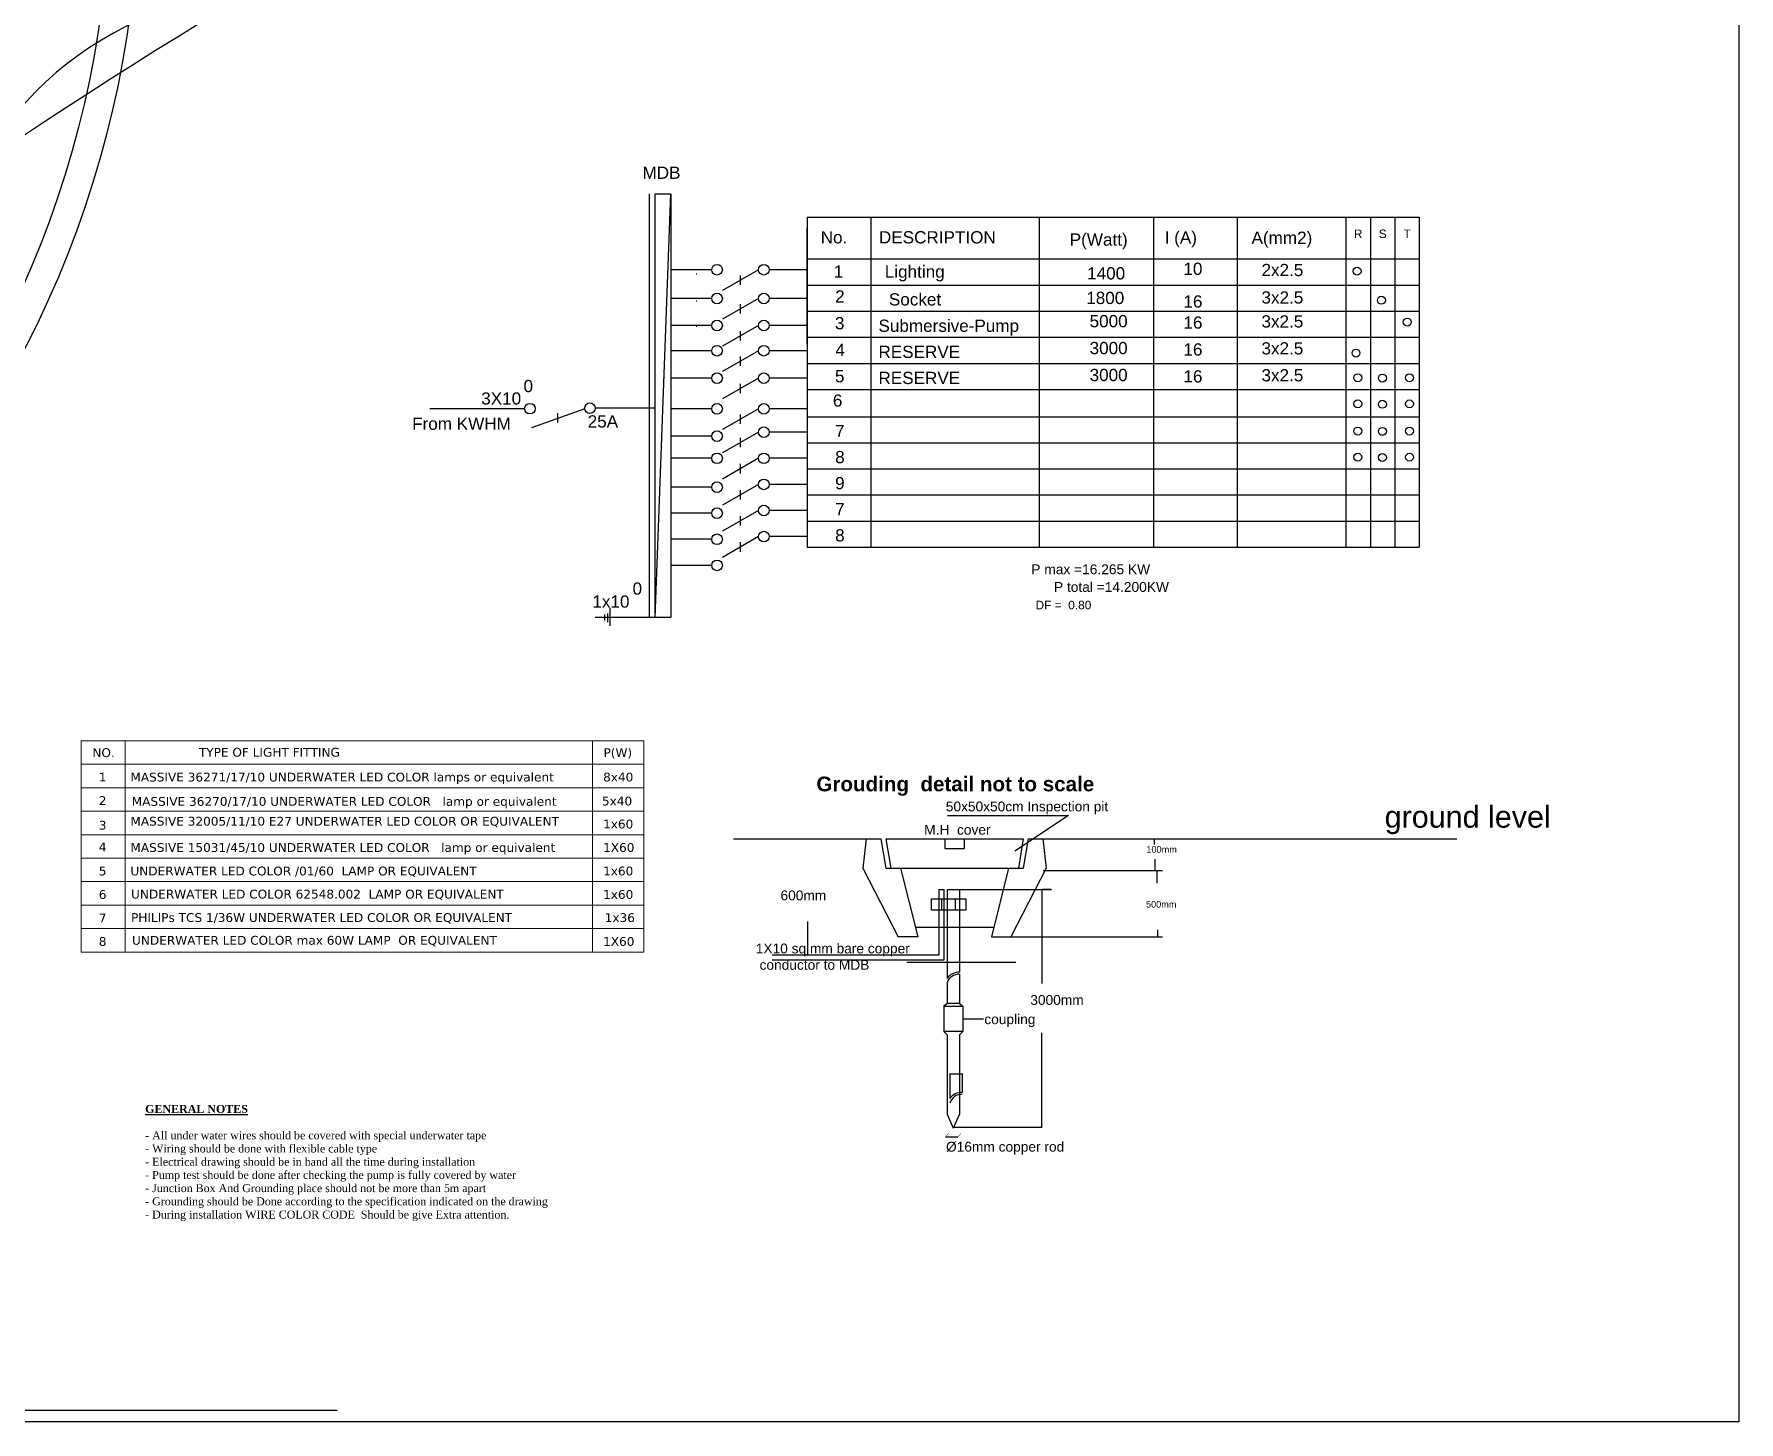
# Model space of a CAD drawing. Header units: millimetres. Extents: x -73920 to 111210, y -48963 to 87920.
# Drawn here: x -58591 to -47830, y 47069 to 55830 of the extents above; entities that cross this region are included whole.
import ezdxf

# ---------------------------------------------------------------- set-up
doc = ezdxf.new("R2010")
doc.units = ezdxf.units.MM
doc.header["$LTSCALE"] = 100
doc.header["$MEASUREMENT"] = 0
doc.linetypes.add('DOT2', pattern=[0.125, 0, -0.125])
for name, color, linetype in [('A3-DIM-INT', 3, 'Continuous'), ('ELEWIRING', 6, 'Continuous'), ('LANDSCAPE', 41, 'Continuous'), ('offset', 7, 'Continuous'), ('water', 150, 'DOT2'), ('WIRE1', 2, 'Continuous')]:
    doc.layers.add(name, color=color, linetype=linetype)
doc.layers.add('EL_LIG', color=1, linetype='Continuous', lineweight=70)
doc.styles.add('BOLDTEXT4', font='times.ttf')
doc.styles.add('FITTING', font='verdana.ttf')
doc.styles.add('STYLE1', font='arial.ttf', dxfattribs={"height": 0.3})

# ---------------------------------------------------------------- blocks, each defined once
blk = doc.blocks.new('_ArchTick')
at = {"color": 0, "const_width": 0.15}
blk.add_lwpolyline([(-0.5, -0.5), (0.5, 0.5)], dxfattribs=at)

msp = doc.modelspace()

# ---------------------------------------------------------------- linework, layer by layer
at = {"layer": 'A3-DIM-INT', "color": 3, "linetype": 'Continuous'}
for p, q in [((-54705.91838861, 52146.69120526), (-54705.91838861, 54822.27381492)), ((-54670.32912634, 52146.69120526), (-54670.32912634, 54822.27381492)), ((-54670.32912634, 54822.27381492), (-54571.39184708, 54822.27381492)), ((-54670.32912634, 52146.69120526), (-54571.39184708, 54822.27381492)), ((-54571.39184708, 54822.27381492), (-54571.39184708, 52146.69120526)), ((-53712.38518606, 54674.64789892), (-49848.14366303, 54674.64789892)), ((-53712.38518606, 54674.64789892), (-53712.38518606, 52591.26273943)), ((-53310.28890691, 54674.64789892), (-53310.28890691, 52591.26273943)), ((-52247.32910235, 54674.64789892), (-52247.32910235, 52591.26273943)), ((-51526.1075027, 54674.64789892), (-51526.1075027, 52591.26273943)), ((-50996.75441142, 54674.64789892), (-50996.75441142, 52591.26273943)), ((-50311.21496909, 54674.64789892), (-50311.21496909, 52591.26273943)), ((-50311.21496909, 54674.64789892), (-50311.21496909, 52978.26545927)), ((-50156.85786707, 54674.64789892), (-50156.85786706, 52591.26273943)), ((-50002.50076505, 54674.64789892), (-50002.50076504, 52591.26273943)), ((-49848.14366303, 54674.64789892), (-49848.14366302, 52591.26273943)), ((-49848.14366303, 54674.64789892), (-49848.14366302, 52591.26273943)), ((-53712.38518606, 53873.88949543), (-53712.38518606, 54604.219374)), ((-54313.94637196, 54342.36828149), (-54571.39184708, 54342.36828149)), ((-54018.27827106, 54342.36828149), (-54245.27812788, 54211.30985195)), ((-53806.68165434, 54342.36828149), (-53951.17578486, 54342.36828149)), ((-53712.38518606, 54342.36828149), (-53806.68165434, 54342.36828149)), ((-53712.38518606, 54410.44886508), (-49848.14366303, 54410.44886508)), ((-54406.96814136, 54313.51017467), (-54411.95971138, 54313.51017467)), ((-54131.77820079, 54247.01711831), (-54131.77820079, 54306.66101513)), ((-53712.38518606, 54245.31669209), (-49848.14366302, 54245.31669209)), ((-54313.94637196, 54160.57327004), (-54571.39184708, 54160.57327004)), ((-54406.96814136, 54143.06514022), (-54411.95971138, 54143.06514022)), ((-54018.27827106, 54160.57327004), (-54245.27812788, 54029.5148405)), ((-53806.68165434, 54160.57327004), (-53951.17578486, 54160.57327004)), ((-53712.38518606, 54160.57327004), (-53806.68165434, 54160.57327004)), ((-54131.77820079, 54065.22210686), (-54131.77820079, 54124.86600368)), ((-53712.38518606, 54080.60708489), (-49848.14366302, 54080.60708489)), ((-54313.94637196, 53990.12823297), (-54571.39184708, 53990.12823297)), ((-54406.96814136, 53983.96999108), (-54411.95971138, 53983.96999108)), ((-54018.27827106, 53990.12823297), (-54245.27812788, 53859.06980342)), ((-54131.77820079, 53894.77706978), (-54131.77820079, 53954.4209666)), ((-53806.68165434, 53990.12823297), (-53951.17578486, 53990.12823297)), ((-53712.38518606, 53990.12823297), (-53806.68165434, 53990.12823297)), ((-53712.38518606, 53915.89747769), (-49848.14366302, 53915.89747769)), ((-54318.93794198, 53831.03308383), (-54571.39184708, 53831.03308383)), ((-54018.27827106, 53831.03308383), (-54245.27812788, 53699.97465429)), ((-53806.68165434, 53831.03308383), (-53951.17578486, 53831.03308383)), ((-53712.38518606, 53831.03308383), (-53806.68165434, 53831.03308383)), ((-54131.77820079, 53735.68192065), (-54131.77820079, 53795.32581747)), ((-53712.38518606, 53751.18787312), (-49848.14366302, 53751.18787312)), ((-54670.32912634, 53586.96122594), (-54670.32912634, 53596.63695183)), ((-54318.93794198, 53658.03801511), (-54571.39184708, 53658.03801511)), ((-54571.39184708, 53596.63695183), (-54571.39184708, 53586.96122594)), ((-54018.27827106, 53658.03801511), (-54245.27812788, 53526.97958557)), ((-54131.77820079, 53562.68685193), (-54131.77820079, 53622.33074875)), ((-53806.68165434, 53658.03801511), (-53951.17578486, 53658.03801511)), ((-53712.38518606, 53658.03801511), (-53806.68165434, 53658.03801511)), ((-53712.38518606, 53586.47826592), (-49848.14366302, 53586.47826592)), ((-55494.72240916, 53465.43912275), (-56093.26980581, 53465.43912275)), ((-55114.59803451, 53465.43912275), (-55452.29526103, 53344.07860756)), ((-55285.29770335, 53378.41004214), (-55285.29770335, 53438.05393896)), ((-54670.32912634, 53469.03399529), (-55049.34682521, 53469.03399529)), ((-54318.93794198, 53464.69050941), (-54571.39184708, 53464.69050941)), ((-54018.27827106, 53464.69050941), (-54245.27812788, 53333.63207987)), ((-54131.77820079, 53369.33934623), (-54131.77820079, 53428.98324305)), ((-53806.68165434, 53464.69050941), (-53951.17578486, 53464.69050941)), ((-53712.38518606, 53464.69050941), (-53806.68165434, 53464.69050941)), ((-53712.38518606, 53414.81077018), (-49848.14366302, 53414.81077018)), ((-53712.38518606, 53414.81077018), (-49848.14366302, 53414.81077018)), ((-54318.93794198, 53291.69543808), (-54571.39184708, 53291.69543808)), ((-54018.27827106, 53316.74384679), (-54245.27812788, 53185.68541725)), ((-54131.77820079, 53221.39268361), (-54131.77820079, 53281.03658043)), ((-53806.68165434, 53316.74384679), (-53951.17578486, 53316.74384679)), ((-53712.38518606, 53316.74384679), (-53806.68165434, 53316.74384679)), ((-53712.38518606, 53250.1011656), (-49848.14366302, 53250.1011656)), ((-54313.94637196, 53152.03424221), (-54571.39184708, 53152.03424221)), ((-54018.27827106, 53152.03424221), (-54245.27812788, 53020.97581267)), ((-54131.77820079, 53056.68307903), (-54131.77820079, 53116.32697585)), ((-53806.68165434, 53152.03424221), (-53951.17578486, 53152.03424221)), ((-53712.38518606, 53152.03424221), (-53806.68165434, 53152.03424221)), ((-53712.38518606, 53085.3915584), (-49848.14366302, 53085.3915584)), ((-54313.94637196, 52970.23923077), (-54571.39184708, 52970.23923077)), ((-54018.27827106, 52987.32463502), (-54245.27812788, 52856.26620547)), ((-54131.77820079, 52891.97347184), (-54131.77820079, 52951.61736866)), ((-53806.68165434, 52987.32463502), (-53951.17578486, 52987.32463502)), ((-53712.38518606, 52987.32463502), (-53806.68165434, 52987.32463502)), ((-53712.38518606, 52920.6819512), (-49848.14366302, 52920.6819512)), ((-54313.94637196, 52805.52962357), (-54571.39184708, 52805.52962357)), ((-54018.27827106, 52822.61503044), (-54245.27812788, 52691.5566009)), ((-54131.77820079, 52727.26386726), (-54131.77820079, 52786.90776408)), ((-53806.68165434, 52822.61503044), (-53951.17578486, 52822.61503044)), ((-53712.38518606, 52822.61503044), (-53806.68165434, 52822.61503044)), ((-53712.38518606, 52755.97234662), (-49848.14366302, 52755.97234662)), ((-54313.94637196, 52640.82001899), (-54571.39184708, 52640.82001899)), ((-54018.27827106, 52657.90542586), (-54245.27812788, 52526.84699632)), ((-54131.77820079, 52562.55426268), (-54131.77820079, 52622.1981595)), ((-53806.68165434, 52657.90542586), (-53951.17578486, 52657.90542586)), ((-53712.38518606, 52657.90542586), (-53806.68165434, 52657.90542586)), ((-53712.38518606, 52591.26273943), (-49848.14366302, 52591.26273943)), ((-54313.94637196, 52476.11041441), (-54571.39184708, 52476.11041441)), ((-54956.59720309, 52205.17223612), (-54956.59720309, 52094.47068073)), ((-54571.39184708, 52146.69120526), (-55050.3858826, 52146.69120526)), ((-54990.68106244, 52165.09607299), (-54990.68106244, 52128.55449818)), ((-54971.15382383, 52171.70432354), (-54971.15382383, 52118.71779522))]:
    msp.add_line(p, q, dxfattribs=at)
for centre, radius in [((-54280.39512754, 54342.36828149), 33.55124316), ((-53984.72702667, 54342.36828149), 33.55124316), ((-50240.49686997, 54333.45363232), 24.96947034), ((-54280.39512754, 54160.57327004), 33.55124316), ((-53984.72702667, 54160.57327004), 33.55124316), ((-50086.72172507, 54149.87758025), 24.96947034), ((-54280.39512754, 53990.12823297), 33.55124316), ((-53984.72702667, 53990.12823297), 33.55124316), ((-49923.65188354, 54011.9013395), 24.96947034), ((-54280.39512754, 53831.03308383), 33.55124316), ((-53984.72702667, 53831.03308383), 33.55124316), ((-50247.30966742, 53816.48197357), 24.96947034), ((-54280.39512754, 53658.03801511), 33.55124316), ((-53984.72702667, 53658.03801511), 33.55124316), ((-50235.99686998, 53660.49994441), 24.96947034), ((-50080.74686998, 53658.24994441), 24.96947034), ((-49909.74686998, 53660.49994441), 24.96947034), ((-55461.17116736, 53465.43912275), 33.55124316), ((-55082.89784697, 53468.91224815), 33.55124316), ((-54280.39512754, 53464.69050941), 33.55124316), ((-53984.72702667, 53464.69050941), 33.55124316), ((-50235.99686998, 53495.79033722), 24.96947034), ((-50080.74686998, 53493.54033722), 24.96947034), ((-49909.74686998, 53495.79033722), 24.96947034), ((-54280.39512754, 53291.69543808), 33.55124316), ((-53984.72702667, 53316.74384679), 33.55124316), ((-50235.99686997, 53324.12284147), 24.96947034), ((-50080.74686997, 53321.87284147), 24.96947034), ((-49909.74686997, 53324.12284147), 24.96947034), ((-54280.39512754, 53152.03424221), 33.55124316), ((-53984.72702667, 53152.03424221), 33.55124316), ((-50235.99686998, 53159.4132369), 24.96947034), ((-50080.74686998, 53157.1632369), 24.96947034), ((-49909.74686998, 53159.4132369), 24.96947034), ((-54280.39512754, 52970.23923077), 33.55124316), ((-53984.72702667, 52987.32463502), 33.55124316), ((-54280.39512754, 52805.52962357), 33.55124316), ((-53984.72702667, 52822.61503044), 33.55124316), ((-54280.39512754, 52640.82001899), 33.55124316), ((-53984.72702667, 52657.90542586), 33.55124316), ((-54280.39512754, 52476.11041441), 33.55124316)]:
    msp.add_circle(centre, radius, dxfattribs=at)
at = {"layer": 'EL_LIG', "lineweight": 5}
for p, q in [((-58293.3920002, 50034.89402491), (-58293.3920002, 51369.03765391)), ((-58293.3920002, 51369.03765391), (-54742.11889161, 51369.03765391)), ((-58015.44541082, 50034.89402491), (-58015.44541082, 51369.03765391)), ((-55066.49008924, 51369.03765391), (-55066.49008924, 50034.89402491)), ((-54742.11889161, 51369.03765391), (-54742.11889161, 50034.89402491)), ((-58293.3920002, 51220.79947291), (-54742.11889161, 51220.79947291)), ((-58293.3920002, 51072.56129191), (-54742.11889161, 51072.56129191)), ((-58293.3920002, 50924.32311091), (-54742.11889161, 50924.32311091)), ((-58293.3920002, 50776.08492991), (-54742.11889161, 50776.08492991)), ((-58293.3920002, 50627.84674891), (-54742.11889161, 50627.84674891)), ((-58293.3920002, 50479.60856791), (-54742.11889161, 50479.60856791)), ((-58293.3920002, 50331.37038691), (-54742.11889161, 50331.37038691)), ((-58293.3920002, 50183.13220591), (-54742.11889161, 50183.13220591)), ((-58293.3920002, 50034.89402491), (-54742.11889161, 50034.89402491))]:
    msp.add_line(p, q, dxfattribs=at)
at = {"layer": 'ELEWIRING', "ltscale": 0.5}
for p, q in [((-54176.27183647, 50750.25717887, 2844.96308436), (-53246.44670036, 50750.25717887, 2844.96308436)), ((-53339.4292139, 50750.25717887, 2844.96308436), (-53361.12513366, 50564.29215166, 2844.96308436)), ((-53246.44670036, 50750.25717887, 2844.96308436), (-53215.45252912, 50564.29215166, 2844.96308436)), ((-53215.45252912, 50750.25717887, 2844.96308436), (-53184.45835788, 50564.29215166, 2844.96308436)), ((-53215.45252912, 50750.25717887, 2844.96308436), (-52347.6157353, 50750.25717887, 2844.96308436)), ((-52843.5224746, 50750.25717887, 2844.96308436), (-52843.5224746, 50688.26883648, 2844.96308436)), ((-52843.5224746, 50688.26883648, 2844.96308436), (-52719.54578982, 50688.26883648, 2844.96308436)), ((-52719.54578982, 50750.25717887, 2844.96308436), (-52719.54578982, 50688.26883648, 2844.96308436)), ((-52347.6157353, 50750.25717887, 2844.96308436), (-52378.60990654, 50564.29215166, 2844.96308436)), ((-52316.62156406, 50750.25717887, 2844.96308436), (-52347.6157353, 50564.29215166, 2844.96308436)), ((-52316.62156406, 50750.25717887, 2844.96308436), (-49610.47087204, 50750.25717887, 2844.96308436)), ((-52223.63905034, 50750.25717887, 2844.96308436), (-52201.94313076, 50564.29215166, 2844.96308436)), ((-53361.12513366, 50564.29215166, 2844.96308436), (-53137.96710102, 50130.3737548, 2844.96308436)), ((-53215.45252912, 50564.29215166, 2844.96308436), (-52347.6157353, 50564.29215166, 2844.96308436)), ((-53122.47001558, 50564.29215166, 2844.96308436), (-53013.99041624, 50130.3737548, 2844.96308436)), ((-52440.59824884, 50564.29215166, 2844.96308436), (-52549.07784818, 50130.3737548, 2844.96308436)), ((-52201.94313076, 50564.29215166, 2844.96308436), (-52425.1011634, 50130.3737548, 2844.96308436)), ((-52880.71548016, 50431.14977929, 2844.96308436), (-52880.71548016, 50015.27580327, 2844.96308436)), ((-52880.71548016, 50431.14977929, 2844.96308436), (-52849.72130892, 50431.14977929, 2844.96308436)), ((-52862.9640495, 50370.59457869, 2844.96308436), (-52862.9640495, 50297.63854657, 2844.96308436)), ((-52849.72130892, 50431.14977929, 2844.96308436), (-52849.72130892, 49984.28163203, 2844.96308436)), ((-52828.02538898, 50431.14977929, 2844.96308436), (-52750.53996106, 50431.14977929, 2844.96308436)), ((-52828.02538898, 50431.14977929, 2844.96308436), (-52828.02538898, 49868.82725788, 2844.96308436)), ((-52788.50782073, 50431.14977929, 2844.96308436), (-52168.78357701, 50431.14977929, 2844.96308436)), ((-52776.67806305, 50370.74913226, 2844.96308436), (-52776.67806305, 50300.00383806, 2844.96308436)), ((-52750.53996106, 50431.72599505, 2844.96308436), (-52750.53996106, 49907.75001135, 2844.96308436)), ((-53029.48750186, 50192.36209719, 2844.96308436), (-52533.58076256, 50192.36209719, 2844.96308436)), ((-53013.99041624, 50130.3737548, 2844.96308436), (-53137.96710102, 50130.3737548, 2844.96308436)), ((-52549.07784818, 50130.3737548, 2844.96308436), (-52425.1011634, 50130.3737548, 2844.96308436)), ((-52880.71548016, 50015.27580327, 2844.96308436), (-53932.7075284, 50015.27580327, 2844.96308436)), ((-52849.72130892, 49984.28163203, 2844.96308436), (-53932.7075284, 49984.28163203, 2844.96308436)), ((-52828.02538898, 49840.98552239, 2844.96308436), (-52828.02538898, 49711.49356188, 2844.96308436)), ((-52750.53996106, 49895.34364664, 2844.96308436), (-52750.53996106, 49711.54766509, 2844.96308436)), ((-52850.88722931, 49693.21797465, 2844.96308436), (-52826.21305523, 49712.94232825, 2844.96308436)), ((-52850.88722931, 49693.21797465, 2844.96308436), (-52727.51657845, 49693.21797465, 2844.96308436)), ((-52849.72130892, 49693.21797465, 2844.96308436), (-52849.72130892, 49535.42301648, 2844.96308436)), ((-52826.21305523, 49712.94232825, 2844.96308436), (-52752.19075271, 49712.94232825, 2844.96308436)), ((-52752.19075271, 49712.94232825, 2844.96308436), (-52728.84404112, 49693.21797465, 2844.96308436)), ((-52728.84404112, 49693.21797465, 2844.96308436), (-52728.84404112, 49535.42301648, 2844.96308436)), ((-52728.84404112, 49614.32049556, 2844.96308436), (-52598.97910862, 49614.32049556, 2844.96308436)), ((-52850.88722931, 49535.42301648, 2844.96308436), (-52826.21305523, 49510.76757448, 2844.96308436)), ((-52850.88722931, 49535.42301648, 2844.96308436), (-52727.51657845, 49535.42301648, 2844.96308436)), ((-52828.02538898, 49512.57853247, 2844.96308436), (-52828.02538898, 49010.91183556, 2844.96308436)), ((-52727.51657845, 49535.42301648, 2844.96308436), (-52752.19075271, 49510.76757448, 2844.96308436)), ((-52750.53996106, 49512.41711293, 2844.96308436), (-52750.53996106, 49010.91183556, 2844.96308436)), ((-52810.92392646, 49267.84068043, 2844.96308436), (-52810.92392646, 49110.09291823, 2844.96308436)), ((-52809.11159271, 49266.02972244, 2844.96308436), (-52735.08929019, 49266.02972244, 2844.96308436)), ((-52733.43849854, 49267.6792609, 2844.96308436), (-52733.43849854, 49149.0156717, 2844.96308436)), ((-52828.02538898, 49010.91183556, 2844.96308436), (-52789.28267484, 48923.96727839, 2844.96308436)), ((-52750.53996106, 49010.91183556, 2844.96308436), (-52789.28267484, 48923.96727839, 2844.96308436))]:
    msp.add_line(p, q, dxfattribs=at)
at = {"layer": 'ELEWIRING', "ltscale": 0.5, "elevation": 2844.96308436}
msp.add_lwpolyline([(-52927.08696909, 50370.74913226), (-52710.26567598, 50370.74913226), (-52710.26567598, 50300.00383806), (-52927.08696909, 50300.00383806)], close=True, dxfattribs=at)
at = {"layer": 'ELEWIRING', "ltscale": 0.5}
for centre, radius, end in [((-52753.68297773, 49817.41857701, 2844.96308436), 90.3860973, 145.3356707373), ((-52753.68297773, 49817.41857701, 2844.96308436), 77.98842881, 162.411104113), ((-52736.58151521, 49058.68423736, 2844.96308436), 90.3860973, 145.3356707373), ((-52736.58151521, 49058.68423736, 2844.96308436), 77.98842881, 162.411104113)]:
    msp.add_arc(centre, radius, 87.6902936318, end, dxfattribs=at)
at = {"layer": 'LANDSCAPE', "color": 7}
for centre, radius in [((-64427.26779039, 56819.6290355), 6497.92754515), ((-64427.26788635, 56821.42599239), 6316.20420353)]:
    msp.add_circle(centre, radius, dxfattribs=at)
at = {"layer": 'offset'}
for p, q in [((-52826.42101208, 50898.16109898, 2844.96308436), (-52061.32478002, 50898.16109898, 2844.96308436)), ((-52061.32478002, 50898.16109898, 2844.96308436), (-52400.87755898, 50671.14911137, 2844.96308436)), ((-53082.03997677, 49970.8435619, 2844.96308436), (-52395.12158833, 49970.8435619, 2844.96308436))]:
    msp.add_line(p, q, dxfattribs=at)
at = {"layer": 'water', "color": 0, "linetype": 'ByBlock', "lineweight": 25}
msp.add_lwpolyline([(-73920.47087204, 65049.20147692), (-47830.47087204, 65049.20147692), (-47830.47087204, 47069.20147692), (-73920.47087204, 47069.20147692)], close=True, dxfattribs=at)
at = {"layer": 'water', "color": 1, "linetype": 'ByBlock', "lineweight": 25}
msp.add_arc((-39783.74263492, 26809.5201265), 34081.87968484, 118.029813704747, 135.976471543336, dxfattribs=at)
at = {"layer": 'water', "color": 6, "linetype": 'ByBlock', "lineweight": 25}
msp.add_arc((-57070.01917972, 53971.01993213), 2125.62300272, 99.21650860268, 176.00255129543, dxfattribs=at)
at = {"layer": 'WIRE1', "color": 8, "linetype": 'Continuous', "ltscale": 100}
for p, q in [((-51521.52574418, 50750.25717887, 2844.96308436), (-51521.52574418, 50714.47630389, 2844.96308436)), ((-51517.82715742, 50620.75162236, 2844.96308436), (-51517.82715742, 50550.44756722, 2844.96308436)), ((-52221.72696445, 50550.44756722, 2844.96308436), (-51468.54429329, 50550.44756722, 2844.96308436)), ((-51505.3248773, 50550.44756722, 2844.96308436), (-51505.3248773, 50470.2288058, 2844.96308436)), ((-52170.65614143, 50431.14977929, 2844.96308436), (-52230.22207895, 50431.14977929, 2844.96308436)), ((-52229.29225391, 50430.21995416, 2844.96308436), (-52229.29225391, 49835.89541357, 2844.96308436)), ((-53707.53567215, 50016.2056284, 2844.96308436), (-53707.53567215, 50227.33072249, 2844.96308436)), ((-51499.69584293, 50176.36235676, 2844.96308436), (-51499.69584293, 50130.3737548, 2844.96308436)), ((-52424.77830739, 50130.3737548, 2844.96308436), (-51468.54429329, 50130.3737548, 2844.96308436)), ((-53637.6705816, 50015.27580327, 2844.96308436), (-53708.46549737, 50015.27580327, 2844.96308436)), ((-52229.29225391, 48930.69933576, 2844.96308436), (-52229.29225391, 49525.02387635, 2844.96308436)), ((-52838.35677945, 48869.43614733, 2844.96308436), (-52760.87135135, 48869.43614733, 2844.96308436)), ((-52790.77045413, 48929.76951063, 2844.96308436), (-52228.36242887, 48929.76951063, 2844.96308436)), ((-59150.61395075, 47144.12926744, 1896.64205624), (-56678.55412395, 47144.12926744, 1896.64205624))]:
    msp.add_line(p, q, dxfattribs=at)
for points in [[(-51521.62905813, 50767.09300547, 2844.96308436), (-51521.42243035, 50767.09300547, 2844.96308436), (-51521.52574418, 50767.71288889, 2844.96308436)], [(-51517.93047137, 50620.75162236, 2844.96308436), (-51517.72384359, 50620.75162236, 2844.96308436), (-51517.82715742, 50621.37150578, 2844.96308436)], [(-51505.42819125, 50506.00968078, 2844.96308436), (-51505.22156346, 50506.00968078, 2844.96308436), (-51505.3248773, 50506.6295642, 2844.96308436)], [(-52229.44722484, 50430.21995416, 2844.96308436), (-52229.13728298, 50430.21995416, 2844.96308436), (-52229.29225391, 50431.14977929, 2844.96308436)], [(-51499.79915689, 50176.36235676, 2844.96308436), (-51499.5925291, 50176.36235676, 2844.96308436), (-51499.69584293, 50176.98224018, 2844.96308436)], [(-53707.6906429, 50016.2056284, 2844.96308436), (-53707.3807014, 50016.2056284, 2844.96308436), (-53707.53567215, 50015.27580327, 2844.96308436)]]:
    msp.add_solid(points, dxfattribs=at)

# ---------------------------------------------------------------- block references
at = {"color": 8, "linetype": 'ByBlock', "xscale": 20.66278076654999, "yscale": 20.6627807664976, "zscale": 20.66278080363213, "rotation": 180}
msp.add_blockref('_ArchTick', (-52828.02538898, 48879.76753771, 2844.96308436), dxfattribs=at)
at = {"color": 8, "linetype": 'ByBlock', "xscale": 20.66278076654999, "yscale": 20.6627807664976, "zscale": 20.66278080363213}
msp.add_blockref('_ArchTick', (-52750.53996106, 48879.76753771, 2844.96308436), dxfattribs=at)

# ---------------------------------------------------------------- texts
at = {"layer": 'A3-DIM-INT', "color": 3, "linetype": 'Continuous', "style": 'STYLE1'}
for s, height, p in [('MDB', 77.233642491, (-54750.79140231, 54916.27733571)), ('No.', 77.233642491, (-53626.07517845, 54508.70443629)), ('DESCRIPTION', 77.2336424913, (-53258.3865673, 54508.70443629)), ('P(Watt)', 77.233642491, (-52054.2340098, 54494.27386215)), ('I (A)', 77.233642491, (-51454.95704969, 54507.61052196)), ('A(mm2)', 77.233642491, (-50906.78149378, 54505.74385641)), ('R', 53.63447395, (-50260.78695078, 54542.60167368)), ('S', 53.63447395, (-50103.67301214, 54542.60167368)), ('T', 53.63447395, (-49946.5590735, 54542.60167368)), ('1', 77.23364249, (-53543.42994057, 54292.91870152)), ('Lighting', 77.233642491, (-53221.54814738, 54292.08563203)), ('1400', 77.233642491, (-51944.37894282, 54281.24337834)), ('10', 77.233642491, (-51336.52087311, 54310.0148189)), ('2x2.5', 77.233642491, (-50843.93870912, 54302.2547796)), ('2', 77.23364249, (-53534.84257077, 54135.22332498)), ('Socket', 77.233642491, (-53195.59415522, 54116.65097372)), ('1800', 77.233642491, (-51950.01647208, 54125.98686582)), ('16', 77.233642491, (-51336.52087311, 54103.54949644)), ('3x2.5', 77.233642491, (-50843.93870912, 54128.88979654)), ('3', 77.23364249, (-53536.21233615, 53966.66976651)), ('Submersive-Pump', 77.2336424913, (-53261.41648122, 53950.33017562)), ('5000', 77.233642491, (-51928.71975772, 53979.46955194)), ('16', 77.233642491, (-51336.52087311, 53970.68380554)), ('3x2.5', 77.233642491, (-50843.93870912, 53977.70844825)), ('4', 77.23364249, (-53533.05133972, 53797.9183506)), ('RESERVE', 77.233642491, (-53261.41648122, 53785.62056842)), ('3000', 77.233642491, (-51928.71975772, 53809.46955194)), ('16', 77.233642491, (-51336.52087311, 53800.68380554)), ('3x2.5', 77.233642491, (-50843.93870912, 53807.70844825)), ('5', 77.23364249, (-53536.15914775, 53631.72601878)), ('RESERVE', 77.233642491, (-53261.41648122, 53620.91096123)), ('3000', 77.233642491, (-51928.71975772, 53639.46955194)), ('16', 77.233642491, (-51336.52087311, 53630.68380554)), ('3x2.5', 77.233642491, (-50843.93870912, 53637.70844825)), ('0', 77.23364249, (-55501.71534002, 53569.7110538)), ('3X10', 77.233642491, (-55768.72170042, 53491.20223539, 2.57445475)), ('6', 77.23364249, (-53549.35658002, 53478.29126315)), (' From KWHM', 77.233642491, (-56234.99528194, 53332.00927992)), ('25A', 77.233642491, (-55096.95738682, 53346.54281375, 2.57445475)), ('7', 77.23364249, (-53534.84257077, 53286.04562148)), ('8', 77.23364249, (-53534.84257077, 53121.33601429)), ('9', 77.23364249, (-53534.84257077, 52956.62640709)), ('7', 77.23364249, (-53534.84257077, 52791.91680251)), ('8', 77.23364249, (-53534.84257077, 52627.20719531)), ('P max =16.265 KW', 62.1084672, (-52296.69720425, 52420.37083754)), ('0', 77.23364249, (-54813.6464545, 52291.35283437)), ('P total =14.200KW', 62.1084672, (-52153.93865641, 52308.84294021)), ('1x10', 77.233642491, (-55067.05953373, 52209.26524779, 2922.65705099)), ('DF =  0.80  ', 53.6344739523, (-52269.72762157, 52199.02362898, -0.28246644))]:
    msp.add_text(s, height=height, dxfattribs=at).set_placement(p)
at = {"layer": 'EL_LIG', "lineweight": 5, "style": 'FITTING'}
msp.add_text(' UNDERWATER LED COLOR max 60W LAMP  OR EQUIVALENT  ', height=55.589317875, dxfattribs=at).set_placement((-57997.36848289, 50081.58036773))
at = {"layer": 'EL_LIG', "lineweight": 5, "attachment_point": 1, "style": 'FITTING'}
for s, insert, char_height, width in [('NO.', (-58223.18278463, 51321.81549673), 55.589317875, 178.3005135113), ('TYPE OF LIGHT FITTING', (-57550.92497173, 51324.19350836), 55.589317875, 1115.3648271893), ('P(W)', (-54997.23840796, 51321.81549673), 55.589317875, 178.3005135113), ('1', (-58182.72825747, 51167.64723453), 55.58931787, 1540.5573804435), ('MASSIVE 36271/17/10 UNDERWATER LED COLOR lamps or equivalent', (-57983.12234343, 51167.64723453), 55.589317875, 2904.0288137797), ('8x40', (-54999.57798172, 51167.64723453), 55.589317875, 1345.261492575), ('2', (-58182.72825747, 51019.40905353), 55.58931787, 1540.5573804435), ('MASSIVE 36270/17/10 UNDERWATER LED COLOR   lamp or equivalent', (-57974.75444566, 51014.03994062), 55.589317875, 2879.7064492682), ('5x40', (-55006.80463228, 51016.36908859), 55.589317875, 1345.261492575), ('3', (-58182.72825747, 50863.54249737), 55.58931787, 1540.5573804435), ('MASSIVE 32005/11/10 E27 UNDERWATER LED COLOR OR EQUIVALENT', (-57983.12234343, 50888.82631437), 55.589317875, 2846.0381504991), ('1x60', (-54999.57798172, 50871.17087252), 55.589317875, 1345.261492575), ('4', (-58182.72825747, 50726.38760595), 55.58931787, 1540.5573804435), ('MASSIVE 15031/45/10 UNDERWATER LED COLOR   lamp or equivalent', (-57983.12234343, 50722.93269153), 55.589317875, 2848.6175951353), ('1X60', (-54999.57798172, 50722.93269153), 55.589317875, 1345.261492575), ('UNDERWATER LED COLOR /01/60  LAMP OR EQUIVALENT', (-57983.12234343, 50574.69451052), 55.589317875, 2345.869214325), ('1x60', (-54999.57798172, 50574.69451052), 55.589317875, 1344.5970149287), ('5', (-58182.72825747, 50574.69451053), 55.58931787, 1541.6770824), ('6', (-58182.72825747, 50426.45632953), 55.58931787, 1541.6770824), ('UNDERWATER LED COLOR 62548.002  LAMP OR EQUIVALENT', (-57979.18399596, 50428.86190571), 55.589317875, 2738.5665462308), ('1x60', (-54999.57798172, 50426.45632952), 55.589317875, 1344.5970149287), ('7', (-58182.72825747, 50278.21814853), 55.58931787, 1541.6770824), ('PHILIPs TCS 1/36W UNDERWATER LED COLOR OR EQUIVALENT', (-57979.30620017, 50280.79205031), 55.589317875, 2750.3250186878), ('1x36', (-54989.35221019, 50280.33993816), 55.589317875, 2750.3250186878), ('8', (-58182.72825748, 50129.97996753), 55.58931787, 1540.5573804435), ('1X60', (-54999.57798172, 50129.97996753), 55.589317875, 1345.261492575)]:
    msp.add_mtext(s, dxfattribs=dict(at, insert=insert, char_height=char_height, width=width))
at = {"layer": 'ELEWIRING', "ltscale": 0.5, "attachment_point": 1}
for s, insert, char_height, width in [('\\fArial|b1|i0|c0|p34;\\C30;Grouding  detail not to scale', (-53653.13239987, 51142.89895102, 2844.96308436), 92.9825136163, 2253.2762466362), ('\\fArial|b0|i0|c0|p34;\\C30;50x50x50cm Inspection pit', (-52836.49326764, 50985.26414437, 2844.96308436), 61.9883424109, 2253.2762466362), ('\\fArial|b0|i0|c0|p34;\\C30;ground level', (-50066.49530939, 50958.13925446, 2844.96308436), 137.7518720242, 5007.2805480804), ('\\fArial|b0|i0|c0|p34;\\C30;M.H  cover', (-52972.79180718, 50838.26966248, 2844.96308436), 61.9883424109, 2253.2762466362), ('{\\fArial|b0|i0|c0|p34;\\C30;100mm}', (-51570.52655877, 50703.93096156, 2844.96308436), 41.3255616073, 794.0472789813), ('{\\fArial|b0|i0|c0|p34;\\C30;600mm}', (-53879.79915308, 50423.93443717, 2844.96308436), 61.9883424109, 1191.070918472), ('{\\fArial|b0|i0|c0|p34;\\C30;500mm}', (-51572.79209482, 50357.23270093, 2844.96308436), 41.3255616073, 794.0472789813), ('{\\fArial|b0|i0|c0|p34;\\C30;1X10 sq mm bare copper\\P conductor to MDB}', (-54035.93011499, 50088.78969294, 2844.96308436), 61.9883424109, 1874.286959737), ('{\\fArial|b0|i0|c0|p34;\\C30;3000mm}', (-52303.02081476, 49763.84563128, 2844.96308436), 61.9883424109, 1191.070918472), ('\\fArial|b0|i0|c0|p34;\\C30;coupling', (-52593.35096516, 49642.17697514, 2844.96308436), 61.9883424109, 732.0336630239), ('\\fArial|b0|i0|c0|p34;\\C30;%%c16mm copper rod', (-52834.92871809, 48837.24557618, 2844.96308436), 61.9883424109, 1191.070918472)]:
    msp.add_mtext(s, dxfattribs=dict(at, insert=insert, char_height=char_height, width=width))
at = {"layer": 'water', "color": 0, "linetype": 'ByBlock', "lineweight": 25, "insert": (-57890, 49070), "char_height": 50, "attachment_point": 1, "style": 'BOLDTEXT4'}
msp.add_mtext_dynamic_manual_height_columns('{\\fTimes New Roman|b1|i0|c0|p18;\\L\\C1;GENERAL NOTES\\P\\P\\fTimes New Roman|b0|i0|c0|p18;\\l- All under water wires should be covered with special underwater tape\\P- Wiring should be done with flexible cable type\\H1.8806x; \\H0.53173x;\\P- Electrical drawing should be in hand all the time during installation\\H1.5871x; \\H0.63008x;\\P- Pump test should be done after checking the pump is fully covered by water\\H1.6849x; \\H0.59349x;\\P- Junction Box And Grounding place should not be more than 5m apart\\H1.6523x; \\H0.60521x;\\P- Grounding should be Done according to the specification indicated on the drawing \\H1.6632x; \\H0.60125x;\\P- During installation WIRE COLOR CODE  Should be give Extra attention.\\H1.6596x; }', width=2951.4180655216, gutter_width=250, heights=[0], dxfattribs=at)

doc.saveas('drawing.dxf')
